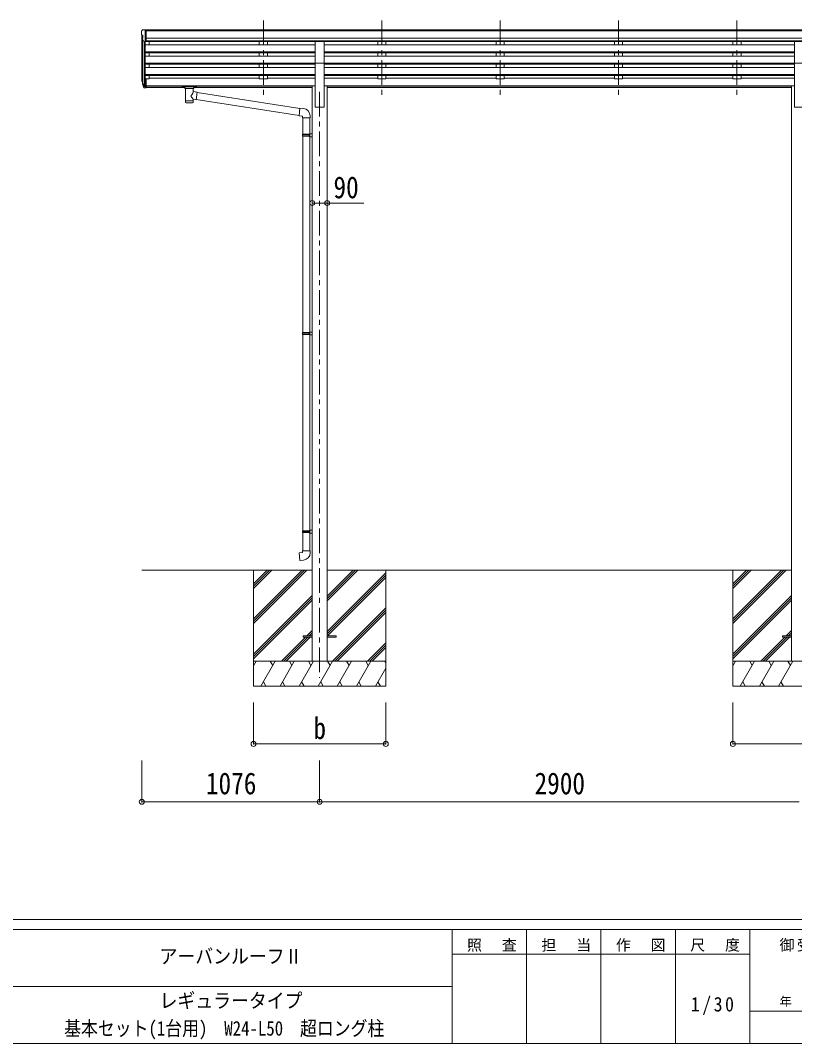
# Model space of a CAD drawing. Units: millimetres at full size, sheet at 1:30; some dimension numbers follow another scale. Extents: x -8432 to 8432, y -5820 to 5820.
# Drawn here: x 89 to 4772, y -5820 to 366 of the extents above; entities that cross this region are included whole.
import ezdxf
from ezdxf.enums import TextEntityAlignment as Align

# ---------------------------------------------------------------- set-up
doc = ezdxf.new("R2010")
doc.units = ezdxf.units.MM
doc.header["$LTSCALE"] = 30
doc.header["$PDMODE"] = 32
doc.header["$PDSIZE"] = 30
doc.linetypes.add('CHAIN1', pattern=[8, 5, -1, 1, -1])
for name, color, linetype, lineweight in [('0-0_0', 7, 'Continuous', 9), ('0-1_本体', 5, 'CHAIN1', 9), ('0-3_ELV2', 4, 'Continuous', 9), ('0-6_OTH_LINE', 6, 'Continuous', 9), ('0-9_OUTLINE', 7, 'Continuous', 9), ('F-0_240', 7, 'Continuous', 9)]:
    doc.layers.add(name, color=color, linetype=linetype, lineweight=lineweight)
doc.styles.add('ＭＳ ゴシック', font='')
doc.styles.get('ＭＳ ゴシック').set_extended_font_data('MS Gothic')

msp = doc.modelspace()

# ---------------------------------------------------------------- linework, layer by layer
at = {"layer": '0-0_0'}
for p, q in [((823.36, -2958.62), (1854.16, -2958.62)), ((1499.36, -2958.62), (1499.36, -3658.62)), ((1499.36, -3252.8), (1793.54, -2958.62)), ((1499.36, -3266.94), (1807.69, -2958.62)), ((1499.36, -3281.08), (1821.83, -2958.62)), ((1499.36, -3068.95), (1609.7, -2958.62)), ((1499.36, -3054.81), (1595.55, -2958.62)), ((1499.36, -3040.67), (1581.41, -2958.62)), ((1944.56, -2958.62), (4754.16, -2958.62)), ((1944.56, -3144.25), (2130.2, -2958.62)), ((1944.56, -3130.11), (2116.05, -2958.62)), ((1944.56, -3115.97), (2101.91, -2958.62)), ((2299.36, -2958.62), (2299.36, -3658.62)), ((4399.36, -2958.62), (4399.36, -3658.62)), ((4399.36, -3252.8), (4693.54, -2958.62)), ((4399.36, -3266.94), (4707.69, -2958.62)), ((4399.36, -3281.08), (4721.83, -2958.62)), ((4399.36, -3068.95), (4509.7, -2958.62)), ((4399.36, -3054.81), (4495.55, -2958.62)), ((4399.36, -3040.67), (4481.41, -2958.62)), ((1944.56, -3328.1), (2299.36, -2973.3)), ((1944.56, -3342.24), (2299.36, -2987.45)), ((1946.82, -3354.12), (2299.36, -3001.59)), ((1499.36, -3464.93), (1854.16, -3110.13)), ((1499.36, -3479.07), (1854.16, -3124.28)), ((1499.36, -3493.22), (1854.16, -3138.42)), ((4399.36, -3464.93), (4754.16, -3110.13)), ((4399.36, -3479.07), (4754.16, -3124.28)), ((4399.36, -3493.22), (4754.16, -3138.42)), ((1976.17, -3508.62), (2299.36, -3185.43)), ((1990.31, -3508.62), (2299.36, -3199.58)), ((2004.46, -3508.62), (2299.36, -3213.72)), ((1822.31, -3354.12), (1854.16, -3322.27)), ((1836.45, -3354.12), (1854.16, -3336.41)), ((4722.31, -3354.12), (4754.16, -3322.27)), ((4736.45, -3354.12), (4754.16, -3336.41)), ((1667.8, -3508.62), (1813.31, -3363.12)), ((1681.95, -3508.62), (1827.45, -3363.12)), ((1696.09, -3508.62), (1841.59, -3363.12)), ((1850.59, -3354.12), (1854.16, -3350.55)), ((2188.3, -3508.62), (2299.36, -3397.57)), ((4567.8, -3508.62), (4713.31, -3363.12)), ((4581.95, -3508.62), (4727.45, -3363.12)), ((4596.09, -3508.62), (4741.59, -3363.12)), ((4750.59, -3354.12), (4754.16, -3350.55)), ((2202.45, -3508.62), (2299.36, -3411.71)), ((2216.59, -3508.62), (2299.36, -3425.85)), ((2299.36, -3508.62), (1499.36, -3508.62)), ((1499.36, -3536.13), (1515.24, -3508.62)), ((1544.11, -3658.62), (1630.71, -3508.62)), ((1615.71, -3534.6), (1600.71, -3508.62)), ((1659.58, -3658.62), (1746.18, -3508.62)), ((1731.18, -3534.61), (1716.18, -3508.62)), ((1775.05, -3658.62), (1861.65, -3508.62)), ((1846.65, -3534.61), (1831.65, -3508.62)), ((1890.52, -3658.62), (1977.12, -3508.62)), ((1962.12, -3534.6), (1947.12, -3508.62)), ((2005.99, -3658.62), (2092.59, -3508.62)), ((2077.59, -3534.6), (2062.59, -3508.62)), ((2121.46, -3658.62), (2208.06, -3508.62)), ((2178.06, -3508.62), (2193.06, -3534.6)), ((2293.53, -3508.62), (2299.36, -3518.72)), ((5199.36, -3508.62), (4399.36, -3508.62)), ((4399.36, -3536.13), (4415.24, -3508.62)), ((4444.11, -3658.62), (4530.71, -3508.62)), ((4515.71, -3534.6), (4500.71, -3508.62)), ((4559.58, -3658.62), (4646.18, -3508.62)), ((4631.18, -3534.61), (4616.18, -3508.62)), ((4675.05, -3658.62), (4761.65, -3508.62)), ((4746.65, -3534.61), (4731.65, -3508.62)), ((2236.93, -3658.62), (2299.36, -3550.49)), ((1559.11, -3632.64), (1574.11, -3658.62)), ((1674.58, -3632.64), (1689.58, -3658.62)), ((1790.05, -3632.64), (1805.05, -3658.62)), ((1905.52, -3632.64), (1920.52, -3658.62)), ((2020.99, -3632.64), (2035.99, -3658.62)), ((2136.46, -3632.64), (2151.46, -3658.62)), ((2251.93, -3632.64), (2266.93, -3658.62)), ((4459.11, -3632.64), (4474.11, -3658.62)), ((4574.58, -3632.64), (4589.58, -3658.62)), ((4690.05, -3632.64), (4705.05, -3658.62)), ((1499.36, -3658.62), (2299.36, -3658.62)), ((4399.36, -3658.62), (5199.36, -3658.62))]:
    msp.add_line(p, q, dxfattribs=at)
at = {"layer": '0-1_本体'}
for p, q in [((1559.36, 365.78), (1559.36, -111.74)), ((1559.36, 365.78), (1559.36, -111.74)), ((2275.36, 365.78), (2275.36, -111.74)), ((2275.36, 365.78), (2275.36, -111.74)), ((2991.36, 365.78), (2991.36, -111.74)), ((2991.36, 365.78), (2991.36, -111.74)), ((3707.36, 365.78), (3707.36, -111.74)), ((3707.36, 365.78), (3707.36, -111.74)), ((4423.36, 365.78), (4423.36, -111.74)), ((4423.36, 365.78), (4423.36, -111.74)), ((1899.36, -65.06), (1899.36, -3608.62))]:
    msp.add_line(p, q, dxfattribs=at)
at = {"layer": '0-3_ELV2'}
for p, q in [((828.27, 309.47), (824.21, 303.66)), ((831.36, 310.03), (829.03, 309.89)), ((831.36, 310.03), (849.86, 310.03)), ((843.36, 237.05), (843.36, 310.03)), ((849.86, 310.03), (859.86, 309.95)), ((849.86, 238.05), (849.86, 310.03)), ((859.86, 308.43), (859.86, 309.95)), ((821.36, 300.66), (821.36, 300.03)), ((823.36, 279.46), (823.36, 13.02)), ((823.9, 278.85), (829.21, 275.78)), ((835.74, 238.86), (826.74, 254.46)), ((828.34, 251.69), (828.34, -13.69)), ((829.36, 275.52), (829.36, 259.24)), ((5848.86, 308.43), (849.86, 308.43)), ((5848.86, 303.21), (849.86, 303.21)), ((5848.86, 259.68), (849.86, 259.68)), ((837.36, 237.52), (837.36, -32.12)), ((843.36, 237.05), (838.15, 237.37)), ((849.86, 238.05), (843.36, 238.05)), ((843.36, 237.05), (843.36, 12.65)), ((843.36, 218.13), (1871.86, 218.13)), ((5848.86, 241.83), (849.86, 241.83)), ((1871.86, 238.58), (849.86, 238.58)), ((868.36, 238.58), (868.36, 218.13)), ((1534.36, 238.58), (1534.36, 218.13)), ((1584.36, 238.58), (1584.36, 218.13)), ((1871.86, 107.61), (1871.86, 239.4)), ((1871.86, 239.4), (1926.86, 239.4)), ((1926.86, 107.61), (1926.86, 239.4)), ((4771.86, 238.58), (1926.86, 238.58)), ((4771.86, 218.13), (1926.86, 218.13)), ((2250.36, 238.58), (2250.36, 218.13)), ((2300.36, 238.58), (2300.36, 218.13)), ((2966.36, 238.58), (2966.36, 218.13)), ((3016.36, 238.58), (3016.36, 218.13)), ((3682.36, 238.58), (3682.36, 218.13)), ((3732.36, 238.58), (3732.36, 218.13)), ((4398.36, 238.58), (4398.36, 218.13)), ((4448.36, 238.58), (4448.36, 218.13)), ((4771.86, 107.61), (4771.86, 239.4)), ((4771.86, 239.4), (4826.86, 239.4)), ((843.36, 176.25), (1871.86, 176.25)), ((843.36, 174.76), (1871.86, 174.76)), ((843.36, 170.44), (1871.86, 170.44)), ((843.36, 149.64), (1871.86, 149.64)), ((868.36, 170.44), (868.36, 149.64)), ((1534.36, 170.44), (1534.36, 149.64)), ((1584.36, 170.44), (1584.36, 149.64)), ((4771.86, 176.25), (1926.86, 176.25)), ((4771.86, 174.76), (1926.86, 174.76)), ((4771.86, 170.44), (1926.86, 170.44)), ((4771.86, 149.64), (1926.86, 149.64)), ((2250.36, 170.44), (2250.36, 149.64)), ((2300.36, 170.44), (2300.36, 149.64)), ((2966.36, 170.44), (2966.36, 149.64)), ((3016.36, 170.44), (3016.36, 149.64)), ((3682.36, 170.44), (3682.36, 149.64)), ((3732.36, 170.44), (3732.36, 149.64)), ((4398.36, 170.44), (4398.36, 149.64)), ((4448.36, 170.44), (4448.36, 149.64)), ((843.36, 107.76), (1871.86, 107.76)), ((843.36, 106.26), (1871.86, 106.26)), ((843.36, 101.95), (1871.86, 101.95)), ((843.36, 81.15), (1871.86, 81.15)), ((868.36, 81.15), (868.36, 101.95)), ((1534.36, 101.95), (1534.36, 81.15)), ((1584.36, 101.95), (1584.36, 81.15)), ((1871.86, 107.61), (1871.86, -158.62)), ((1871.86, 107.61), (1926.86, 107.61)), ((4771.86, 107.76), (1926.86, 107.76)), ((1926.86, 107.61), (1926.86, -158.62)), ((4771.86, 106.26), (1926.86, 106.26)), ((4771.86, 101.95), (1926.86, 101.95)), ((4771.86, 81.15), (1926.86, 81.15)), ((2250.36, 101.95), (2250.36, 81.15)), ((2300.36, 101.95), (2300.36, 81.15)), ((2966.36, 101.95), (2966.36, 81.15)), ((3016.36, 101.95), (3016.36, 81.15)), ((3682.36, 101.95), (3682.36, 81.15)), ((3732.36, 101.95), (3732.36, 81.15)), ((4398.36, 101.95), (4398.36, 81.15)), ((4448.36, 101.95), (4448.36, 81.15)), ((4771.86, 107.61), (4771.86, -158.62)), ((4771.86, 107.61), (4826.86, 107.61)), ((843.36, 39.27), (1871.86, 39.27)), ((843.36, 37.77), (1871.86, 37.77)), ((843.36, 33.45), (1871.86, 33.45)), ((843.36, 12.65), (843.36, -42.12)), ((849.86, 12.65), (843.36, 12.65)), ((849.86, 12.65), (849.86, -41.38)), ((868.36, 12.02), (849.86, 12.02)), ((868.36, 33.45), (868.36, 12.02)), ((868.36, 16.96), (1534.36, 16.96)), ((1534.36, 33.45), (1534.36, 12.02)), ((1584.36, 12.02), (1534.36, 12.02)), ((1584.36, 33.45), (1584.36, 12.02)), ((1584.36, 16.96), (1871.86, 16.96)), ((4771.86, 39.27), (1926.86, 39.27)), ((4771.86, 37.77), (1926.86, 37.77)), ((4771.86, 33.45), (1926.86, 33.45)), ((2250.36, 16.96), (1926.86, 16.96)), ((2250.36, 33.45), (2250.36, 12.02)), ((2300.36, 12.02), (2250.36, 12.02)), ((2300.36, 33.45), (2300.36, 12.02)), ((2966.36, 16.96), (2300.36, 16.96)), ((2966.36, 33.45), (2966.36, 12.02)), ((3016.36, 12.02), (2966.36, 12.02)), ((3016.36, 33.45), (3016.36, 12.02)), ((3682.36, 16.96), (3016.36, 16.96)), ((3682.36, 33.45), (3682.36, 12.02)), ((3732.36, 12.02), (3682.36, 12.02)), ((3732.36, 33.45), (3732.36, 12.02)), ((4398.36, 16.96), (3732.36, 16.96)), ((4398.36, 33.45), (4398.36, 12.02)), ((4448.36, 12.02), (4398.36, 12.02)), ((4448.36, 33.45), (4448.36, 12.02)), ((4771.86, 16.96), (4448.36, 16.96)), ((824.46, -1.54), (828.34, -9.48)), ((825.06, -0.16), (828.34, -7.22)), ((826.77, -12.81), (827.11, -17.22)), ((827.11, -17.22), (835.92, -40.76)), ((827.73, -16.65), (835.92, -32.83)), ((836.93, -31.7), (829.17, -16.3)), ((843.36, -32.38), (838.23, -32.38)), ((843.36, -34.19), (838.52, -34.19)), ((843.36, -42.12), (838.52, -42.12)), ((849.86, -27.48), (843.36, -27.48)), ((849.86, -32.36), (843.36, -32.36)), ((849.86, -41.38), (843.36, -41.38)), ((849.86, -30.05), (1854.16, -30.05)), ((849.86, -31.45), (1854.16, -31.45)), ((1083.86, -39.14), (849.86, -39.14)), ((1854.16, -39.14), (1137.86, -39.14)), ((1854.16, -29.62), (1854.16, -3508.62)), ((1854.16, -29.62), (1871.86, -29.62)), ((1944.56, -29.62), (1926.86, -29.62)), ((1944.56, -29.62), (1944.56, -3508.62)), ((4754.16, -30.05), (1944.56, -30.05)), ((4754.16, -31.45), (1944.56, -31.45)), ((4754.16, -39.14), (1944.56, -39.14)), ((4754.16, -29.62), (4754.16, -3508.63)), ((4754.16, -29.62), (4771.86, -29.62)), ((1871.86, -158.62), (1926.86, -158.62)), ((4771.86, -158.62), (4826.86, -158.62)), ((1799.36, -3354.12), (1799.36, -3363.12)), ((1799.36, -3354.12), (1854.16, -3354.12)), ((1799.36, -3363.12), (1854.16, -3363.12)), ((1944.56, -3354.12), (1999.36, -3354.12)), ((1944.56, -3363.12), (1999.36, -3363.12)), ((1999.36, -3354.12), (1999.36, -3363.12)), ((4699.36, -3354.12), (4699.36, -3363.12)), ((4699.36, -3354.12), (4754.16, -3354.12)), ((4699.36, -3363.12), (4754.16, -3363.12))]:
    msp.add_line(p, q, dxfattribs=at)
for centre, radius, start, end in [((829.09, 308.89), 1, 93.5, 145), ((824.36, 300.66), 3, 93, 180), ((1023.36, 300.03), 202, 180, 184.94904), ((828.27, 283.22), 6.18, 185.7035, 224.99897), ((829.34, 255.96), 3, 94.7167, 210), ((829.06, 259.24), 0.3, 274.7167, 0), ((829.06, 275.52), 0.3, 0, 60), ((838.34, 240.36), 3, 210, 266.5), ((852.55, 7.58), 29.53, 186.50806, 197.98144), ((853.95, 9.34), 30.41, 187.1552, 198.19734)]:
    msp.add_arc(centre, radius, start, end, dxfattribs=at)
for centre, major_axis, ratio, start_param, end_param in [((912.02, 7.15), (-89.06, 1.43), 0.57596, 6.1962358, 6.3678173), ((911.23, 13.82), (87.93, 4.42), 0.541684, 3.0659337, 3.2228513), ((828.08, -12.81), (1.3, 0), 0.90356, 1.3700892, 3.347195), ((914, 3.38), (-89.07, 0), 0.90356, 0.2056023, 0.2515348), ((913.28, 7.24), (-88.05, 0), 0.90356, 0.2662965, 0.3003836), ((838.52, -31.48), (-3, 0), 0.90356, 0.5235988, 1.5707963), ((838.52, -39.41), (3, 0), 0.90356, 3.6651914, 4.712389), ((838.23, -31.02), (-1.5, 0), 0.90356, 0.5235988, 1.5707963)]:
    msp.add_ellipse(centre, major_axis=major_axis, ratio=ratio, start_param=start_param, end_param=end_param, dxfattribs=at)
at = {"layer": '0-6_OTH_LINE'}
for p, q in [((1854.16, -738.18), (1944.56, -738.18)), ((1499.36, -4008.62), (1499.36, -3758.64)), ((2299.36, -4008.62), (2299.36, -3758.64)), ((4399.36, -4008.62), (4399.36, -3758.64)), ((1499.36, -4008.62), (2299.36, -4008.62)), ((4399.36, -4008.62), (5199.36, -4008.62)), ((823.36, -4358.62), (823.36, -4108.62)), ((1899.36, -4358.62), (1899.36, -4108.62)), ((1899.36, -4358.62), (823.36, -4358.62)), ((4799.36, -4358.62), (1899.36, -4358.62))]:
    msp.add_line(p, q, dxfattribs=at)
at = {"layer": '0-6_OTH_LINE', "lineweight": 18}
msp.add_line((1944.56, -738.18), (2166.51, -738.18), dxfattribs=at)
at = {"layer": '0-6_OTH_LINE'}
for p in [(1854.16, -738.18), (1944.56, -738.18), (1499.36, -4008.62), (2299.36, -4008.62), (4399.36, -4008.62), (823.36, -4358.62), (1899.36, -4358.62)]:
    msp.add_point(p, dxfattribs=at)
at = {"layer": '0-9_OUTLINE'}
for p, q in [((1067.36, -32.22), (1067.36, -37.98)), ((1069.36, -31.56), (1152.36, -31.56)), ((1069.36, -33.74), (1152.36, -33.74)), ((1069.36, -38.65), (1083.86, -38.65)), ((1083.86, -44.29), (1083.86, -37.74)), ((1087.96, -45.21), (1087.95, -130.65)), ((1133.76, -63.96), (1133.76, -45.21)), ((1137.86, -44.29), (1137.86, -37.74)), ((1137.86, -38.65), (1152.36, -38.65)), ((1154.36, -32.22), (1154.36, -37.98)), ((1158.98, -67.86), (1133.76, -63.95)), ((1133.78, -130.65), (1133.76, -109.98)), ((1133.76, -110.3), (1151.96, -113.12)), ((1158.98, -67.86), (1151.96, -113.12)), ((1776.31, -208.2), (1152.23, -111.38)), ((1779.98, -166.26), (1158.67, -69.88)), ((1800.98, -166.22), (1780.14, -164.4)), ((1796.05, -221.97), (1842.05, -221.97)), ((1798.16, -221.97), (1798.16, -322.69)), ((1840.16, -221.97), (1840.16, -320.13)), ((1842.05, -221.97), (1842.05, -211.05)), ((1796.16, -324.69), (1797.16, -322.69)), ((1796.16, -324.69), (1840.16, -324.69)), ((1796.16, -324.69), (1796.16, -332.69)), ((1796.16, -332.69), (1840.16, -332.69)), ((1796.16, -332.69), (1797.16, -334.69)), ((1797.16, -322.69), (1840.16, -322.69)), ((1797.16, -334.69), (1840.16, -334.69)), ((1798.16, -334.69), (1798.16, -1520.88)), ((1835.69, -324.69), (1835.26, -322.69)), ((1838.16, -320.19), (1854.16, -319.72)), ((1838.16, -322.19), (1838.16, -320.19)), ((1838.16, -322.19), (1840.16, -322.19)), ((1838.16, -337.19), (1838.16, -335.19)), ((1838.16, -337.19), (1854.16, -337.66)), ((1840.16, -337.25), (1840.16, -1518.32)), ((1854.16, -319.72), (1854.16, -337.66)), ((1796.16, -1522.88), (1797.16, -1520.88)), ((1796.16, -1522.88), (1840.16, -1522.88)), ((1796.16, -1522.88), (1796.16, -1530.88)), ((1796.16, -1530.88), (1840.16, -1530.88)), ((1796.16, -1530.88), (1797.16, -1532.88)), ((1797.16, -1520.88), (1840.16, -1520.88)), ((1797.16, -1532.88), (1840.16, -1532.88)), ((1798.16, -1532.88), (1798.16, -2719.07)), ((1835.69, -1522.88), (1835.26, -1520.88)), ((1838.16, -1518.38), (1854.16, -1517.91)), ((1838.16, -1520.38), (1838.16, -1518.38)), ((1838.16, -1520.38), (1840.16, -1520.38)), ((1838.16, -1535.38), (1838.16, -1533.38)), ((1838.16, -1535.38), (1854.16, -1535.85)), ((1840.16, -1535.44), (1840.16, -2716.51)), ((1854.16, -1517.91), (1854.16, -1535.85)), ((1796.16, -2721.07), (1797.16, -2719.07)), ((1796.16, -2721.07), (1840.16, -2721.07)), ((1796.16, -2721.07), (1796.16, -2729.07)), ((1797.16, -2719.07), (1840.16, -2719.07)), ((1835.69, -2721.07), (1835.26, -2719.07)), ((1838.16, -2716.57), (1854.16, -2716.1)), ((1838.16, -2718.57), (1838.16, -2716.57)), ((1838.16, -2718.57), (1840.16, -2718.57)), ((1854.16, -2716.1), (1854.16, -2734.04)), ((1796.16, -2729.07), (1840.16, -2729.07)), ((1796.16, -2729.07), (1797.16, -2731.07)), ((1797.16, -2731.07), (1840.16, -2731.07)), ((1798.16, -2731.07), (1798.16, -2841.07)), ((1838.16, -2733.57), (1838.16, -2731.57)), ((1838.16, -2733.57), (1854.16, -2734.04)), ((1840.16, -2733.63), (1840.16, -2841.07)), ((1796.16, -2841.07), (1842.16, -2841.07)), ((1796.16, -2851.07), (1796.16, -2841.07)), ((1842.16, -2841.07), (1842.16, -2851.98))]:
    msp.add_line(p, q, dxfattribs=at)
for points in [[(1067.36, -32.22), (1067.4, -32.03), (1067.48, -31.89), (1067.58, -31.8), (1067.68, -31.74), (1067.8, -31.69), (1068.1, -31.63), (1068.59, -31.58), (1069.13, -31.56), (1069.36, -31.56)], [(1067.36, -37.98), (1067.4, -38.18), (1067.48, -38.32), (1067.58, -38.41), (1067.68, -38.47), (1067.8, -38.52), (1068.1, -38.58), (1068.59, -38.62), (1069.13, -38.64), (1069.36, -38.65)], [(1152.36, -31.56), (1152.72, -31.56), (1153.25, -31.59), (1153.7, -31.64), (1154, -31.72), (1154.17, -31.82), (1154.29, -31.96), (1154.36, -32.14), (1154.36, -32.22)], [(1152.36, -38.65), (1152.72, -38.64), (1153.25, -38.62), (1153.7, -38.57), (1154, -38.49), (1154.17, -38.39), (1154.29, -38.25), (1154.36, -38.07), (1154.36, -37.98)], [(1780.14, -164.4), (1776.13, -210.23), (1796.05, -211.97), (1796.05, -221.97)], [(1835.69, -324.69), (1835.69, -332.69), (1835.26, -334.69)], [(1838.16, -335.19), (1840.16, -335.19), (1840.16, -322.19)], [(1835.69, -1522.88), (1835.69, -1530.88), (1835.26, -1532.88)], [(1838.16, -1533.38), (1840.16, -1533.38), (1840.16, -1520.38)], [(1835.69, -2721.07), (1835.69, -2729.07), (1835.26, -2731.07)], [(1838.16, -2731.57), (1840.16, -2731.57), (1840.16, -2718.57)], [(1801.09, -2896.81), (1780.25, -2898.63), (1776.24, -2852.81), (1796.16, -2851.07)]]:
    msp.add_lwpolyline(points, dxfattribs=at)
for centre, start, end in [((1797.05, -211.05), 0, 85), ((1797.16, -2851.98), 275, 0)]:
    msp.add_arc(centre, 45, start, end, dxfattribs=at)
for centre, major_axis, ratio, start_param, end_param in [((1069.36, -33.96), (2, 0), 0.109601, 3.1415927, 4.712389), ((1110.86, -44.21), (27.06, 0), 0.069685, 3.1415927, 6.2831853), ((1110.86, -37.74), (27, 0), 0.070066, 6.2831853, 9.424778), ((1121.86, -41.73), (16, 0), 0.361356, 6.2636979, 6.2831853), ((1152.36, -33.96), (2, 0), 0.109601, 4.712389, 6.2831853), ((1110.86, -118.21), (22.91, 0), 0.122865, 3.1415927, 6.2831853), ((1110.86, -90.49), (-22.81, -26.62), 0.234429, 1.6855472, 3.1268519), ((1113.41, -87.84), (20.32, -22.25), 0.045535, 0.0389954, 1.3075346), ((1110.86, -130.65), (22.92, 0), 0.101955, 3.1415499, 6.2833984)]:
    msp.add_ellipse(centre, major_axis=major_axis, ratio=ratio, start_param=start_param, end_param=end_param, dxfattribs=at)
at = {"layer": 'F-0_240', "color": 5}
for p, q in [((-8432.06, -5070), (8007.94, -5070)), ((-8432.06, -5130), (5341.19, -5130)), ((2701.18, -5130), (2701.18, -5820)), ((3151.18, -5130), (3151.18, -5820)), ((3601.18, -5130), (3601.18, -5820)), ((4051.18, -5130), (4051.18, -5820)), ((4501.18, -5130), (4501.18, -5820)), ((2701.18, -5280), (4501.18, -5280)), ((-3448.82, -5475), (2701.18, -5475)), ((4501.18, -5625), (5341.19, -5625)), ((-8432.06, -5820), (8007.94, -5820))]:
    msp.add_line(p, q, dxfattribs=at)

# ---------------------------------------------------------------- texts
at = {"layer": '0-6_OTH_LINE', "color": 7, "style": 'ＭＳ ゴシック', "width": 0.85}
for s, p in [('90', (1983.06, -748.75)), ('b', (1861.86, -4018.62)), ('1076', (1211.36, -4352.62)), ('2900', (3199.36, -4352.62))]:
    msp.add_text(s, height=132, dxfattribs=at).set_placement(p, align=Align.BOTTOM_LEFT)
at = {"layer": 'F-0_240', "style": 'ＭＳ ゴシック'}
for s, width, p in [('アーバンルーフⅡ', 0.9, (931.18, -5362.5)), ('レギュラータイプ', 0.9, (931.18, -5630.88)), ('基本セット(1台用)\u3000W24-L50\u3000超ロング柱', 0.85, (353.68, -5798.5))]:
    msp.add_text(s, height=87.98, dxfattribs=dict(at, width=width)).set_placement(p, align=Align.BOTTOM_LEFT)
msp.add_text('年\u3000\u3000月\u3000\u3000日', height=54.99, dxfattribs=at).set_placement((4681.19, -5610), align=Align.BOTTOM_LEFT)
at = {"layer": 'F-0_240', "attachment_point": 7, "style": 'ＭＳ ゴシック'}
for s, insert, char_height in [('\\T1.17;照\u3000査', (2791.19, -5265), 65.98), ('\\T1.17;担\u3000当', (3241.19, -5265), 65.98), ('\\T1.17;作\u3000図', (3691.18, -5265), 65.98), ('\\T1.17;尺\u3000度', (4141.19, -5265), 65.98), ('\\T1.17;御受領印', (4681.18, -5265), 65.98), ('\\T1.28;\\W0.9;1/30', (4144.93, -5647.5), 87.98)]:
    msp.add_mtext(s, dxfattribs=dict(at, insert=insert, char_height=char_height))

doc.saveas('drawing.dxf')
